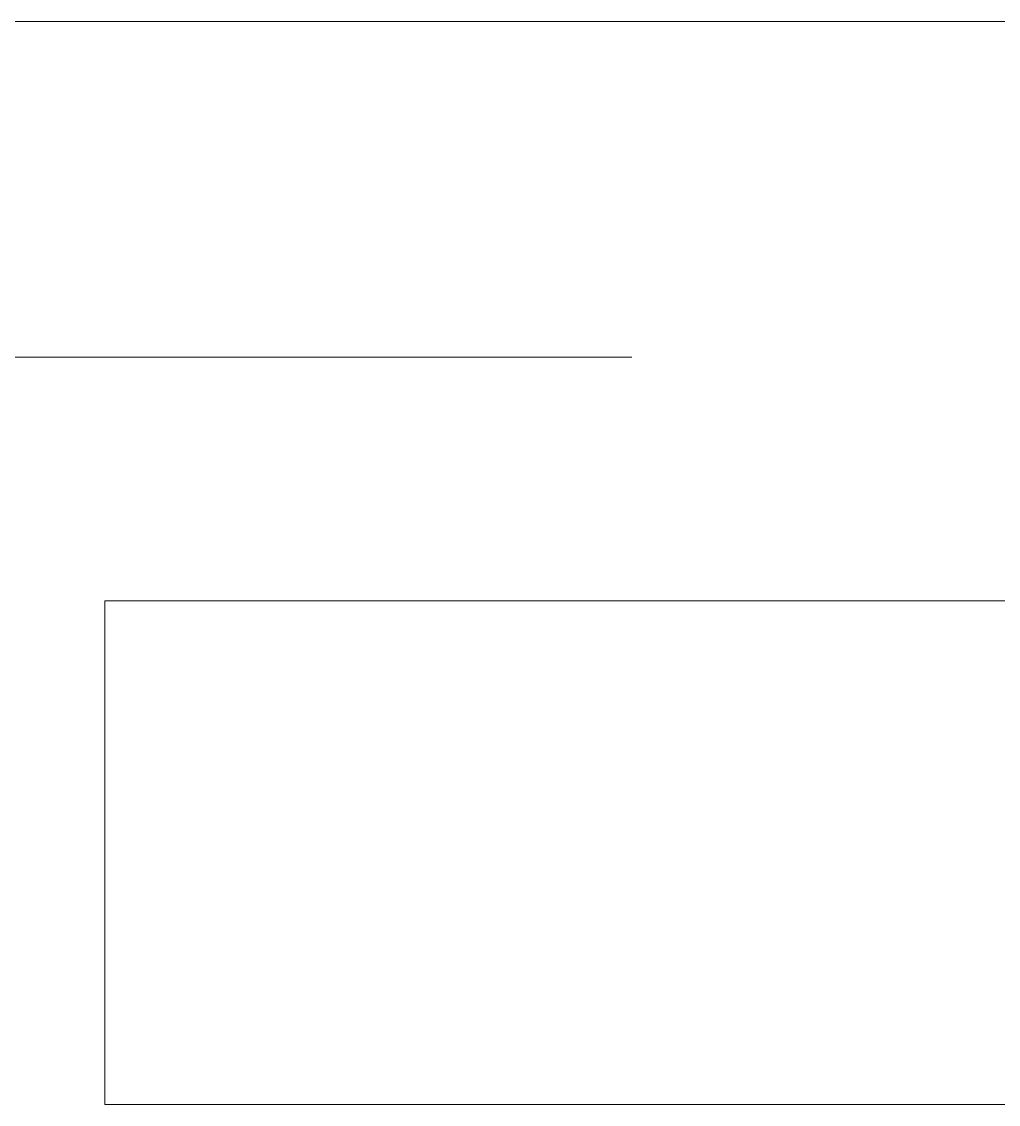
# Model space of a CAD drawing. Header units: metres. Extents: x -16782 to 57285, y -22997 to 18599.
# Drawn here: x 7325 to 9652, y -13623 to -11043 of the extents above; entities that cross this region are included whole.
import ezdxf
from ezdxf.enums import TextEntityAlignment as Align

# ---------------------------------------------------------------- set-up
doc = ezdxf.new("R2010")
doc.units = ezdxf.units.M
doc.header["$MEASUREMENT"] = 0
doc.layers.add('11__100 Achsraster', color=7, linetype='Continuous')
doc.layers.add('210 Decke', color=7, linetype='Continuous')
doc.styles.add('ERSTELLTER_STIL_4', font='arialbd.ttf')
doc.linetypes.add('Grenze Bezirk', pattern='A,0,[2,22HAUS116_408 STG1 _ 1.Stock_IndexB_2026-08-161.Shx,S=0.001587,R=0,X=0,Y=0],-0.25,0', length=0.25)

# ---------------------------------------------------------------- blocks, each defined once
blk = doc.blocks.new('Dachfläche_1_1', base_point=(6.73, -0.6498))
at = {"layer": '210 Decke', "color": 7, "linetype": 'Continuous', "lineweight": 13, "flags": 128}
blk.add_lwpolyline([(6.73, -0.6498), (3.53, -0.6498), (3.53, -1.8498), (6.73, -1.8498)], close=True, dxfattribs=at)
blk = doc.blocks.new('Standard-Rastermarker_13')
at = {"layer": '11__100 Achsraster', "color": 8, "linetype": 'Grenze Bezirk', "lineweight": 5}
for p, q in [((1.0116, 0), (24.0368, 0)), ((24.0368, 0), (25.0484, 0))]:
    blk.add_line(p, q, dxfattribs=at)
at = {"layer": '11__100 Achsraster', "color": 8, "lineweight": 5, "style": 'ERSTELLTER_STIL_4'}
blk.add_attdef('AC_MarkerText_1', text='', height=0.2, rotation=270, dxfattribs=at).set_placement((-0.1043, -0.0457), align=Align.TOP_CENTER)
blk = doc.blocks.new('Standard-Rastermarker_25')
at = {"layer": '11__100 Achsraster', "color": 8, "linetype": 'Grenze Bezirk', "lineweight": 5}
for q in [(0, 0), (28.8867, 0)]:
    blk.add_line((1.0116, 0), q, dxfattribs=at)
at = {"layer": '11__100 Achsraster', "color": 8, "lineweight": 5, "style": 'ERSTELLTER_STIL_4'}
blk.add_attdef('AC_MarkerText_1', text='', height=0.2, rotation=270, dxfattribs=at).set_placement((30.2941, -0.0457), align=Align.TOP_CENTER)

msp = doc.modelspace()

# ---------------------------------------------------------------- block references
at = {"layer": '11__100 Achsraster', "color": 7, "linetype": 'Continuous', "lineweight": 18, "xscale": 1000, "yscale": 1000, "zscale": 1000}
for name, p in [('Standard-Rastermarker_25', (6741.428, -11043.054)), ('Standard-Rastermarker_13', (-16269.049, -11842.597))]:
    msp.add_blockref(name, p, dxfattribs=at)
at = {"layer": '210 Decke', "color": 7, "linetype": 'Continuous', "lineweight": 13, "xscale": 1000, "yscale": 1000, "zscale": 1000}
msp.add_blockref('Dachfläche_1_1', (10723.611, -12422.859), dxfattribs=at)

doc.saveas('drawing.dxf')
